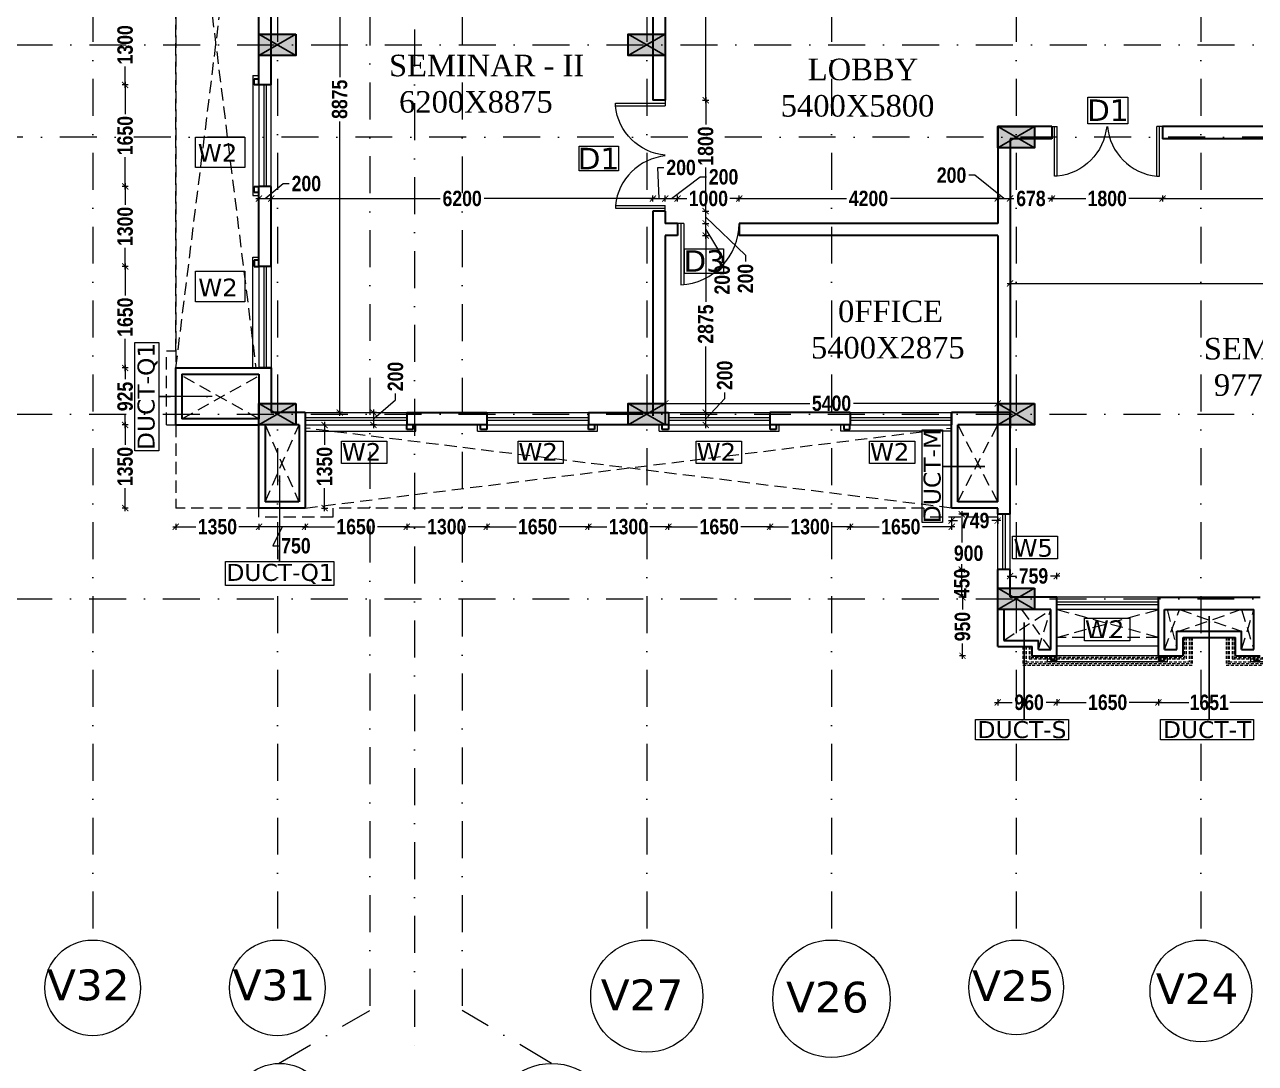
# Model space of a CAD drawing. Header units: millimetres. Extents: x -3092162 to 4513894, y -12317808 to 1849994.
# Drawn here: x -451620 to -431629, y -5894627 to -5877753 of the extents above; entities that cross this region are included whole.
import ezdxf

# ---------------------------------------------------------------- set-up
doc = ezdxf.new("R2010")
doc.units = ezdxf.units.MM
doc.header["$LTSCALE"] = 2
doc.header["$MEASUREMENT"] = 0
for name, pattern in [('DASHDOT', [1, 0.5, -0.25, 0, -0.25]), ('DASHED2', [0.375, 0.25, -0.125]), ('HIDDEN', [0.375, 0.25, -0.125])]:
    doc.linetypes.add(name, pattern=pattern)
for name, color, linetype, lineweight in [('coloumn', 10, 'Continuous', 35), ('D DIM', 250, 'Continuous', 9), ('D1', 10, 'Continuous', 5), ('D3......3', 10, 'Continuous', 5), ('DOOR', 27, 'Continuous', 5), ('DUCT', 37, 'Continuous', 35), ('glass', 5, 'Continuous', 15), ('GRID', 251, 'DASHDOT', 5), ('PROJ', 251, 'HIDDEN', 5), ('SILL', 74, 'Continuous', 9), ('ST TEXT', 251, 'DASHDOT', 5), ('TEXT', 7, 'Continuous', 13), ('VENTI', 162, 'Continuous', 5), ('W2', 162, 'Continuous', 5), ('WAll', 250, 'Continuous', 35), ('WIN', 5, 'Continuous', 15)]:
    doc.layers.add(name, color=color, linetype=linetype, lineweight=lineweight)
doc.layers.add('DOT', color=7, linetype='DASHED2', lineweight=0, true_color=0x89067c)
doc.layers.add('duct text', color=7, linetype='Continuous', lineweight=5, true_color=0x30182a)
doc.styles.add('door', font='arial.ttf', dxfattribs={"height": 70})
doc.styles.add('INNER DIM', font='ARIALNB.TTF', dxfattribs={"height": 250})
doc.styles.get("Standard").update_dxf_attribs({"font": 'times.ttf', "height": 500})
doc.styles.add('style2', font='verdana.ttf')
doc.dimstyles.new('DOOR', dxfattribs={"dimtxt": 100, "dimasz": 100, "dimexe": 25, "dimexo": 50, "dimgap": 25, "dimtad": 0, "dimtih": 1, "dimtoh": 1, "dimdec": 0, "dimzin": 3, "dimdsep": 46, "dimtxsty": 'door', "dimblk": 'OBLIQUE', "dimcen": 200, "dimclrd": 256, "dimclre": 256, "dimclrt": 256, "dimadec": 0, "dimazin": 0, "dimtfac": 1, "dimtdec": 0, "dimtofl": 0, "dimtmove": 2, "dimatfit": 3, "dimfxl": 300, "dimfxlon": 1, "dimfrac": 1, "dimtolj": 1, "dimtzin": 0, "dimlwd": -1, "dimlwe": -1, "dimarcsym": 0})

# ---------------------------------------------------------------- blocks, each defined once
blk = doc.blocks.new('_Oblique')
at = {"color": 0, "linetype": 'ByBlock', "lineweight": -2}
blk.add_line((-0.5, -0.5), (0.5, 0.5), dxfattribs=at)
blk = doc.blocks.new('_ArchTick')
at = {"color": 0, "linetype": 'ByBlock', "const_width": 0.15}
blk.add_lwpolyline([(-0.5, -0.5), (0.5, 0.5)], dxfattribs=at)

msp = doc.modelspace()

# ---------------------------------------------------------------- hatches: boundary and pattern name
at = {"layer": 'coloumn', "ltscale": 100}
for points in [[(-447214.7, -5877906.2), (-447214.7, -5878256.2), (-447814.7, -5878256.2), (-447814.7, -5877906.2)], [(-441214.7, -5877906.2), (-441214.7, -5878256.2), (-441814.7, -5878256.2), (-441814.7, -5877906.2)], [(-435214.7, -5879406.2), (-435214.7, -5879756.2), (-435814.7, -5879756.2), (-435814.7, -5879406.2)], [(-447214.3, -5883906.2), (-447214.3, -5884256.2), (-447814.3, -5884256.2), (-447814.3, -5883906.2)], [(-441214.7, -5883906.2), (-441214.7, -5884256.2), (-441814.7, -5884256.2), (-441814.7, -5883906.2)], [(-435214.7, -5883906.2), (-435214.7, -5884256.2), (-435814.7, -5884256.2), (-435814.7, -5883906.2)], [(-435214.7, -5886906.2), (-435214.7, -5887256.2), (-435814.7, -5887256.2), (-435814.7, -5886906.2)]]:
    msp.add_hatch(color=256, dxfattribs=at).paths.add_polyline_path(points)

# ---------------------------------------------------------------- linework, layer by layer
at = {"ltscale": 100}
for p, q in [((-447814.3, -5883906.2), (-447214.3, -5883906.2)), ((-447814.3, -5884256.2), (-447814.3, -5883906.2)), ((-447214.3, -5883906.2), (-447214.3, -5884256.2)), ((-447214.3, -5884256.2), (-447814.3, -5884256.2))]:
    msp.add_line(p, q, dxfattribs=at)
at = {"layer": 'coloumn', "lineweight": 25, "ltscale": 100}
for p, q in [((-447814.7, -5878256.2), (-447214.7, -5877906.2)), ((-447814.7, -5877906.2), (-447214.7, -5878256.2)), ((-441814.7, -5878256.2), (-441214.7, -5877906.2)), ((-441814.7, -5877906.2), (-441214.7, -5878256.2)), ((-435814.7, -5879756.2), (-435214.7, -5879406.2)), ((-435814.7, -5879406.2), (-435214.7, -5879756.2)), ((-447814.3, -5884256.2), (-447214.3, -5883906.2)), ((-447814.3, -5883906.2), (-447214.3, -5884256.2)), ((-441814.7, -5884256.2), (-441214.7, -5883906.2)), ((-441814.7, -5883906.2), (-441214.7, -5884256.2)), ((-435814.7, -5884256.2), (-435214.7, -5883906.2)), ((-435814.7, -5883906.2), (-435214.7, -5884256.2)), ((-435814.7, -5887256.2), (-435214.7, -5886906.2)), ((-435814.7, -5886906.2), (-435214.7, -5887256.2))]:
    msp.add_line(p, q, dxfattribs=at)
at = {"layer": 'coloumn', "ltscale": 100}
for points in [[(-447214.7, -5877906.2), (-447214.7, -5878256.2), (-447814.7, -5878256.2), (-447814.7, -5877906.2)], [(-441214.7, -5877906.2), (-441214.7, -5878256.2), (-441814.7, -5878256.2), (-441814.7, -5877906.2)], [(-435214.7, -5879406.2), (-435214.7, -5879756.2), (-435814.7, -5879756.2), (-435814.7, -5879406.2)], [(-447214.3, -5883906.2), (-447214.3, -5884256.2), (-447814.3, -5884256.2), (-447814.3, -5883906.2)], [(-441214.7, -5883906.2), (-441214.7, -5884256.2), (-441814.7, -5884256.2), (-441814.7, -5883906.2)], [(-435214.7, -5883906.2), (-435214.7, -5884256.2), (-435814.7, -5884256.2), (-435814.7, -5883906.2)], [(-435214.7, -5886906.2), (-435214.7, -5887256.2), (-435814.7, -5887256.2), (-435814.7, -5886906.2)]]:
    msp.add_lwpolyline(points, close=True, dxfattribs=at)
at = {"layer": 'D DIM', "ltscale": 100}
for p, q in [((-446503, -5875131.2), (-446503, -5878607.5)), ((-440557.8, -5879031.2), (-440557.8, -5877340.1)), ((-449987.2, -5878781.2), (-449987.2, -5878431.4)), ((-449937.2, -5878731.2), (-450037.2, -5878731.2)), ((-449937.2, -5878731.2), (-450037.2, -5878731.2)), ((-449987.2, -5878681.2), (-449987.2, -5879205.8)), ((-440557.8, -5878931.2), (-440557.8, -5879376)), ((-440607.8, -5878981.2), (-440507.8, -5878981.2)), ((-440607.8, -5878981.2), (-440507.8, -5878981.2)), ((-446503, -5884106.2), (-446503, -5879324.2)), ((-449987.2, -5880430.9), (-449987.2, -5879906.3)), ((-441313.9, -5880578.2), (-441335.8, -5880074.7)), ((-441335.8, -5880074.7), (-441235.8, -5880074.7)), ((-440557.8, -5880831.2), (-440557.8, -5880076.4)), ((-449987.2, -5880330.9), (-449987.2, -5880680.7)), ((-447713.9, -5880578.2), (-447422.7, -5880336.1)), ((-447422.7, -5880336.1), (-447322.7, -5880336.1)), ((-441113.9, -5880578.2), (-440645.3, -5880227)), ((-440645.3, -5880227), (-440545.3, -5880227)), ((-436185.7, -5880199.3), (-436285.7, -5880199.3)), ((-435713.9, -5880578.2), (-436185.7, -5880199.3)), ((-449937.2, -5880380.9), (-450037.2, -5880380.9)), ((-449937.2, -5880380.9), (-450037.2, -5880380.9)), ((-447813.9, -5880628.2), (-447813.9, -5880528.2)), ((-447613.9, -5880628.2), (-447613.9, -5880528.2)), ((-447613.9, -5880628.2), (-447613.9, -5880528.2)), ((-441413.9, -5880628.2), (-441413.9, -5880528.2)), ((-441413.9, -5880628.2), (-441413.9, -5880528.2)), ((-441213.9, -5880628.2), (-441213.9, -5880528.2)), ((-441213.9, -5880628.2), (-441213.9, -5880528.2)), ((-441013.9, -5880628.2), (-441013.9, -5880528.2)), ((-441013.9, -5880628.2), (-441013.9, -5880528.2)), ((-440013.9, -5880628.2), (-440013.9, -5880528.2)), ((-440013.9, -5880628.2), (-440013.9, -5880528.2)), ((-435813.9, -5880578.2), (-435813.9, -5880528.2)), ((-435813.9, -5880578.2), (-435813.9, -5880528.2)), ((-435613.8, -5880628.2), (-435613.8, -5880528.2)), ((-435613.8, -5880628.2), (-435613.8, -5880528.2)), ((-434935.8, -5880528.2), (-434935.8, -5880628.2)), ((-434935.8, -5880528.2), (-434935.8, -5880628.2)), ((-433135.8, -5880528.2), (-433135.8, -5880628.2)), ((-433135.8, -5880528.2), (-433135.8, -5880628.2)), ((-447863.9, -5880578.2), (-447563.9, -5880578.2)), ((-447663.9, -5880578.2), (-444869.4, -5880578.2)), ((-441363.9, -5880578.2), (-444158.4, -5880578.2)), ((-441463.9, -5880578.2), (-441163.9, -5880578.2)), ((-441263.9, -5880578.2), (-440963.9, -5880578.2)), ((-441063.9, -5880578.2), (-440864.1, -5880578.2)), ((-440557.8, -5881031.2), (-440557.8, -5880731.2)), ((-439963.9, -5880578.2), (-440163.7, -5880578.2)), ((-440063.9, -5880578.2), (-438272.8, -5880578.2)), ((-435763.9, -5880578.2), (-437555, -5880578.2)), ((-435863.9, -5880578.2), (-435563.8, -5880578.2)), ((-435663.8, -5880578.2), (-435551.4, -5880578.2)), ((-434885.8, -5880578.2), (-434998.3, -5880578.2)), ((-434985.8, -5880578.2), (-434386, -5880578.2)), ((-433085.8, -5880578.2), (-433685.6, -5880578.2)), ((-433185.8, -5880578.2), (-429845.2, -5880578.2)), ((-440607.8, -5880781.2), (-440507.8, -5880781.2)), ((-440607.8, -5880781.2), (-440507.8, -5880781.2)), ((-440557.8, -5880881.2), (-439911, -5881498.8)), ((-440557.8, -5881231.2), (-440557.8, -5880931.2)), ((-440607.8, -5880981.2), (-440507.8, -5880981.2)), ((-440607.8, -5880981.2), (-440507.8, -5880981.2)), ((-440557.8, -5881081.2), (-440289.3, -5881520.4)), ((-440557.8, -5881131.2), (-440557.8, -5882258.1)), ((-440607.8, -5881181.2), (-440507.8, -5881181.2)), ((-440607.8, -5881181.2), (-440507.8, -5881181.2)), ((-449987.2, -5881730.9), (-449987.2, -5881381.1)), ((-440289.3, -5881520.4), (-440289.3, -5881620.4)), ((-439911, -5881498.8), (-439911, -5881598.8)), ((-449937.2, -5881680.9), (-450037.2, -5881680.9)), ((-449937.2, -5881680.9), (-450037.2, -5881680.9)), ((-449987.2, -5881630.9), (-449987.2, -5882155.7)), ((-435663.7, -5881956.2), (-431085.9, -5881956.2)), ((-435613.7, -5881956.2), (-435613.7, -5881906.2)), ((-449987.2, -5883380.9), (-449987.2, -5882856.1)), ((-440557.8, -5884106.2), (-440557.8, -5882979.3)), ((-449937.2, -5883330.9), (-450037.2, -5883330.9)), ((-449937.2, -5883330.9), (-450037.2, -5883330.9)), ((-449987.2, -5883280.9), (-449987.2, -5883513.5)), ((-445596.4, -5883847.3), (-445596.4, -5883747.3)), ((-440247.9, -5883828.9), (-440247.9, -5883728.9)), ((-447213.9, -5883906.2), (-447813.9, -5883906.2)), ((-447813.9, -5883906.2), (-447813.9, -5884256.2)), ((-447213.9, -5884256.2), (-447213.9, -5883906.2)), ((-445955.1, -5884156.2), (-445596.4, -5883847.3)), ((-441263.9, -5883905.5), (-438868.9, -5883905.5)), ((-441213.9, -5883905.5), (-441213.9, -5883855.5)), ((-440557.8, -5884156.2), (-440247.9, -5883828.9)), ((-435763.5, -5883905.5), (-438158.6, -5883905.5)), ((-435813.5, -5883905.5), (-435813.5, -5883855.5)), ((-449987.2, -5884306.2), (-449987.2, -5884073.6)), ((-446453, -5884056.2), (-446553, -5884056.2)), ((-445905.1, -5884056.2), (-446005.1, -5884056.2)), ((-445955.1, -5884006.2), (-445955.1, -5884306.2)), ((-440607.8, -5884056.2), (-440507.8, -5884056.2)), ((-440607.8, -5884056.2), (-440507.8, -5884056.2)), ((-440557.8, -5884306.2), (-440557.8, -5884006.2)), ((-449937.2, -5884256.2), (-450037.2, -5884256.2)), ((-449937.2, -5884256.2), (-450037.2, -5884256.2)), ((-449987.2, -5884206.2), (-449987.2, -5884581)), ((-447813.9, -5884256.2), (-447213.9, -5884256.2)), ((-446797.7, -5884256.2), (-446697.7, -5884256.2)), ((-446747.7, -5884206.2), (-446747.7, -5884581)), ((-445905.1, -5884256.2), (-446005.1, -5884256.2)), ((-440607.8, -5884256.2), (-440507.8, -5884256.2)), ((-449987.2, -5885656.2), (-449987.2, -5885281.4)), ((-446747.7, -5885656.2), (-446747.7, -5885281.4)), ((-449937.2, -5885606.2), (-450037.2, -5885606.2)), ((-446797.7, -5885606.2), (-446697.7, -5885606.2)), ((-436563.4, -5885759.7), (-436563.4, -5885859.7)), ((-436347.3, -5885706.2), (-436447.3, -5885706.2)), ((-436397.3, -5885656.2), (-436397.3, -5886164.2)), ((-435814.3, -5885759.7), (-435814.3, -5885859.7)), ((-449213.9, -5885909.7), (-448838.9, -5885909.7)), ((-449163.9, -5885859.7), (-449163.9, -5885959.7)), ((-447763.5, -5885909.7), (-448138.5, -5885909.7)), ((-447014.3, -5885909.7), (-447864.3, -5885909.7)), ((-447814.3, -5885859.7), (-447814.3, -5885959.7)), ((-447813.5, -5885859.7), (-447813.5, -5885959.7)), ((-447439.3, -5885909.7), (-447589.3, -5886219.7)), ((-447113, -5885909.7), (-446588.4, -5885909.7)), ((-447064.3, -5885859.7), (-447064.3, -5885959.7)), ((-447063, -5885859.7), (-447063, -5885959.7)), ((-445363.4, -5885909.7), (-445888, -5885909.7)), ((-445463.4, -5885909.7), (-445113.6, -5885909.7)), ((-445413.4, -5885859.7), (-445413.4, -5885959.7)), ((-445413.4, -5885859.7), (-445413.4, -5885959.7)), ((-444063.4, -5885909.7), (-444413.2, -5885909.7)), ((-444163.4, -5885909.7), (-443638.4, -5885909.7)), ((-444113.4, -5885859.7), (-444113.4, -5885959.7)), ((-444113.4, -5885859.7), (-444113.4, -5885959.7)), ((-442413, -5885909.7), (-442938, -5885909.7)), ((-442513, -5885909.7), (-442163.3, -5885909.7)), ((-442463, -5885859.7), (-442463, -5885959.7)), ((-442463, -5885859.7), (-442463, -5885959.7)), ((-441113, -5885909.7), (-441462.8, -5885909.7)), ((-441213, -5885909.7), (-440688.4, -5885909.7)), ((-441163, -5885859.7), (-441163, -5885959.7)), ((-441163, -5885859.7), (-441163, -5885959.7)), ((-439463.4, -5885909.7), (-439988, -5885909.7)), ((-439563.4, -5885909.7), (-439213.6, -5885909.7)), ((-439513.4, -5885859.7), (-439513.4, -5885959.7)), ((-439513.4, -5885859.7), (-439513.4, -5885959.7)), ((-438163.4, -5885909.7), (-438513.2, -5885909.7)), ((-438263.4, -5885909.7), (-437738.4, -5885909.7)), ((-438213.4, -5885859.7), (-438213.4, -5885959.7)), ((-438213.4, -5885859.7), (-438213.4, -5885959.7)), ((-436513, -5885909.7), (-437038, -5885909.7)), ((-436613.4, -5885809.7), (-436465.1, -5885809.7)), ((-436563, -5885859.7), (-436563, -5885959.7)), ((-435764.3, -5885809.7), (-435912.7, -5885809.7)), ((-447589.3, -5886219.7), (-447489.3, -5886219.7)), ((-436397.3, -5886656.2), (-436397.3, -5886519.3)), ((-436347.3, -5886606.2), (-436447.3, -5886606.2)), ((-436347.3, -5886606.2), (-436447.3, -5886606.2)), ((-436397.3, -5887056.2), (-436397.3, -5886606.2)), ((-435663.5, -5886710.8), (-435510.1, -5886710.8)), ((-435613.5, -5886760.8), (-435613.5, -5886660.8)), ((-434804.3, -5886710.8), (-434957.7, -5886710.8)), ((-434854.3, -5886760.8), (-434854.3, -5886660.8)), ((-436347.3, -5887056.2), (-436447.3, -5887056.2)), ((-436337, -5887056.2), (-436437, -5887056.2)), ((-436387, -5887006.2), (-436387, -5887253.8)), ((-436387, -5888056.2), (-436387, -5887808.6)), ((-434853.9, -5887842.9), (-433203.9, -5887842.9)), ((-436337, -5888006.2), (-436437, -5888006.2)), ((-435864.3, -5888763.3), (-435581.7, -5888763.3)), ((-435814.3, -5888713.3), (-435814.3, -5888813.3)), ((-434803.9, -5888763.3), (-435026.9, -5888763.3)), ((-434903.9, -5888763.3), (-434379.1, -5888763.3)), ((-434853.9, -5888713.3), (-434853.9, -5888813.3)), ((-434853.9, -5888713.3), (-434853.9, -5888813.3)), ((-433153.9, -5888763.3), (-433678.7, -5888763.3)), ((-433254.3, -5888763.3), (-432712.8, -5888763.3)), ((-433204.3, -5888713.3), (-433204.3, -5888813.3)), ((-433203.9, -5888713.3), (-433203.9, -5888813.3)), ((-431503.4, -5888763.3), (-432044.9, -5888763.3))]:
    msp.add_line(p, q, dxfattribs=at)
at = {"layer": 'D1'}
for p, q in [((-434352.9, -5878933), (-433703, -5878933)), ((-434352.9, -5879362.2), (-434352.9, -5878933)), ((-433703, -5878933), (-433703, -5879362.2)), ((-433703, -5879362.2), (-434352.9, -5879362.2)), ((-442611.6, -5879725), (-441975.8, -5879725)), ((-442611.6, -5880127.1), (-442611.6, -5879725)), ((-441975.8, -5879725), (-441975.8, -5880127.1)), ((-441975.8, -5880127.1), (-442611.6, -5880127.1))]:
    msp.add_line(p, q, dxfattribs=at)
at = {"layer": 'D3......3'}
for p, q in [((-440901.5, -5881393.9), (-440270.6, -5881393.9)), ((-440901.5, -5881795.6), (-440901.5, -5881393.9)), ((-440270.6, -5881393.9), (-440270.6, -5881795.6)), ((-440270.6, -5881795.6), (-440901.5, -5881795.6))]:
    msp.add_line(p, q, dxfattribs=at)
at = {"layer": 'DOOR', "color": 252, "ltscale": 200}
for p, q in [((-442024.3, -5879026.2), (-441214.3, -5879026.2)), ((-442024.3, -5879071.2), (-442024.3, -5879026.2)), ((-442024.3, -5879071.2), (-441214.3, -5879071.2)), ((-441214.3, -5878981.2), (-441214.3, -5879071.2)), ((-434939.3, -5879406.2), (-434849.3, -5879406.2)), ((-434894.3, -5880216.2), (-434894.3, -5879406.2)), ((-434849.3, -5880216.2), (-434849.3, -5879406.2)), ((-433229.3, -5880216.2), (-433229.3, -5879406.2)), ((-433139.3, -5879406.2), (-433229.3, -5879406.2)), ((-433184.3, -5880216.2), (-433184.3, -5879406.2)), ((-434849.3, -5880216.2), (-434894.3, -5880216.2)), ((-433229.3, -5880216.2), (-433184.3, -5880216.2)), ((-442024.3, -5880691.2), (-441214.3, -5880691.2)), ((-442024.3, -5880691.2), (-442024.3, -5880736.2)), ((-442024.3, -5880736.2), (-441214.3, -5880736.2)), ((-441214.3, -5880781.2), (-441214.3, -5880691.2))]:
    msp.add_line(p, q, dxfattribs=at)
at = {"layer": 'DOOR', "ltscale": 100}
for p, q in [((-440914.3, -5880981.2), (-441014.3, -5880981.2)), ((-440964.3, -5880981.2), (-440964.3, -5881979.9)), ((-440914.3, -5880981.2), (-440914.3, -5881976.2))]:
    msp.add_line(p, q, dxfattribs=at)
msp.add_arc((-441014.3, -5880981.2), 1000, 272.86598, 0, dxfattribs=at)
at = {"layer": 'DOOR', "color": 252, "ltscale": 200, "extrusion": (0, 0, -1)}
for centre, major_axis, start_param, end_param in [((-441127.8, -5878978.5), (901.3, 4), 1.670585, 3.0430697), ((-434942, -5879319.6), (331.6, 838.1), 1.2893849, 2.6618696)]:
    msp.add_ellipse(centre, major_axis=major_axis, ratio=1, start_param=start_param, end_param=end_param, dxfattribs=at)
at = {"layer": 'DOOR', "color": 252, "ltscale": 200}
for centre, major_axis, start_param, end_param in [((-433136.7, -5879319.6), (-331.6, 838.1), 1.2893849, 2.6618696), ((-441127.8, -5880783.9), (-901.3, 4), -1.4710077, -0.098523)]:
    msp.add_ellipse(centre, major_axis=major_axis, ratio=1, start_param=start_param, end_param=end_param, dxfattribs=at)
at = {"layer": 'DOT', "ltscale": 400}
for p, q in [((-449164.3, -5872830.9), (-447863.9, -5883330.9)), ((-449164.3, -5883330.9), (-447863.9, -5872830.9)), ((-449164.3, -5872831.2), (-449164.3, -5883331.2)), ((-449164.3, -5883056.4), (-449164.3, -5873456)), ((-449314.3, -5884256.2), (-449314.3, -5883056.4)), ((-449164.3, -5883056.4), (-449314.3, -5883056.4)), ((-449064.3, -5884156.2), (-447813.9, -5883455.9)), ((-447813.9, -5884156.2), (-449064.3, -5883455.9)), ((-449314.3, -5884256.2), (-449164.3, -5884256.2)), ((-449164.3, -5884256.2), (-449164.3, -5885606.2)), ((-447714.3, -5885506.2), (-447163.4, -5884256.2)), ((-447713.9, -5884256.2), (-447164.3, -5885506.2)), ((-447064.3, -5885606.2), (-436563.4, -5884306.2)), ((-436563.4, -5885606.2), (-447063.4, -5884306.2)), ((-436463.4, -5885506.2), (-435813.9, -5884256.2)), ((-436463.4, -5884256.2), (-435814.3, -5885506.2)), ((-447814.3, -5885606.2), (-449164.3, -5885606.2)), ((-447813.9, -5885756.2), (-447813.9, -5885606.2)), ((-446614.2, -5885756.2), (-447813.9, -5885756.2)), ((-437013.7, -5885606.2), (-446614.2, -5885606.2)), ((-446614.2, -5885606.2), (-446614.2, -5885756.2)), ((-437013.7, -5885606.2), (-437013.7, -5885756.2)), ((-435813.9, -5885756.2), (-437013.7, -5885756.2)), ((-435713.9, -5887756.2), (-434954.3, -5887256.2)), ((-435429.2, -5887256.2), (-434954.3, -5887906.2)), ((-435154.3, -5887906.2), (-434954.3, -5887256.2)), ((-434854.3, -5887706.2), (-433204.3, -5887256.2)), ((-433204.3, -5887706.2), (-434854.3, -5887256.2)), ((-433104.3, -5887906.2), (-432863.4, -5887256.2)), ((-433063.4, -5887256.2), (-432904.3, -5887906.2)), ((-431853.4, -5887256.2), (-432863.4, -5887606.2)), ((-432863.4, -5887256.2), (-431853.4, -5887606.2)), ((-431853.4, -5887256.2), (-431653.4, -5887906.2)), ((-431853.4, -5887906.2), (-431653.4, -5887256.2)), ((-433204.3, -5887706.2), (-434854.3, -5887706.2))]:
    msp.add_line(p, q, dxfattribs=at)
at = {"layer": 'DOT', "linetype": 'DASHED2', "ltscale": 100}
for p, q in [((-432779.3, -5887706.2), (-432779.3, -5888031.2)), ((-432754.3, -5887706.2), (-432754.3, -5888056.2)), ((-432704.3, -5887706.2), (-432704.3, -5888106.2)), ((-432679.3, -5887706.2), (-432679.3, -5888131.2)), ((-432654.3, -5887706.2), (-432654.3, -5888156.2)), ((-432103.8, -5887706.2), (-432103.8, -5888156.2)), ((-432078.8, -5887706.2), (-432078.8, -5888131.2)), ((-432053.8, -5887706.2), (-432053.8, -5888106.2)), ((-432003.8, -5887706.2), (-432003.8, -5888056.2)), ((-431978.8, -5887706.2), (-431978.8, -5888031.2)), ((-435404.3, -5887856.2), (-435404.3, -5888156.2)), ((-435379.3, -5887856.2), (-435379.3, -5888131.2)), ((-435354.3, -5887856.2), (-435354.3, -5888106.2)), ((-435304.3, -5887856.2), (-435304.3, -5888056.2)), ((-435279.3, -5887856.2), (-435279.3, -5888031.2)), ((-435404.3, -5888156.2), (-432654.3, -5888156.2)), ((-435379.3, -5888131.2), (-432679.3, -5888131.2)), ((-435354.3, -5888106.2), (-432704.3, -5888106.2)), ((-435304.3, -5888056.2), (-432754.3, -5888056.2)), ((-435279.3, -5888031.2), (-432779.3, -5888031.2)), ((-434826.8, -5888006.2), (-433176.8, -5888006.2)), ((-432103.8, -5888156.2), (-429353.8, -5888156.2)), ((-432078.8, -5888131.2), (-429378.8, -5888131.2)), ((-432053.8, -5888106.2), (-429403.8, -5888106.2)), ((-432003.8, -5888056.2), (-429453.8, -5888056.2)), ((-431978.8, -5888031.2), (-429478.8, -5888031.2))]:
    msp.add_line(p, q, dxfattribs=at)
at = {"layer": 'DUCT', "ltscale": 100}
for p, q in [((-447814.4, -5878731.2), (-447814.4, -5877431.2)), ((-447614.4, -5878731.2), (-447614.4, -5877431.5)), ((-447889.4, -5878731.2), (-447889.4, -5878631.2)), ((-447889.4, -5878631.2), (-447814.4, -5878631.2)), ((-447814.4, -5878731.2), (-447889.4, -5878731.2)), ((-447614.4, -5878731.2), (-447814.4, -5878731.2)), ((-447889.4, -5880481.5), (-447889.4, -5880381.5)), ((-447889.4, -5880381.5), (-447814.4, -5880381.5)), ((-447814.4, -5880481.5), (-447889.4, -5880481.5)), ((-447814.4, -5881680.9), (-447814.4, -5880380.9)), ((-447614.4, -5880380.9), (-447814.4, -5880380.9)), ((-447614.4, -5881680.9), (-447614.4, -5880380.9)), ((-447814.4, -5881580.5), (-447889.4, -5881580.5)), ((-447889.4, -5881580.5), (-447889.4, -5881680.9)), ((-447889.4, -5881680.9), (-447814.4, -5881680.9)), ((-447614.4, -5881680.9), (-447814.4, -5881680.9)), ((-449164.3, -5884256.2), (-449164.3, -5883330.9)), ((-449164.3, -5883330.9), (-447614.4, -5883330.9)), ((-447614.4, -5883330.9), (-447814.4, -5883330.9)), ((-447614.4, -5883330.9), (-447614.4, -5884056.2)), ((-449064.3, -5883430.9), (-449064.3, -5884156.2)), ((-449064.3, -5883430.9), (-447814.4, -5883430.9)), ((-447814.4, -5883430.9), (-447814.4, -5884156.2)), ((-447813.9, -5884156.2), (-449064.3, -5884156.2)), ((-447063.4, -5884056.2), (-447614.4, -5884056.2)), ((-447063.4, -5884056.2), (-447214.3, -5884056.2)), ((-447063.4, -5884056.2), (-447063.4, -5884256.2)), ((-447063.4, -5884056.2), (-447063.4, -5885606.2)), ((-445413.8, -5884056.2), (-444113.8, -5884056.2)), ((-445413.8, -5884056.2), (-445413.8, -5884256.2)), ((-444113.8, -5884056.2), (-444113.8, -5884256.2)), ((-442463.4, -5884056.2), (-441163.4, -5884056.2)), ((-442463.4, -5884056.2), (-442463.4, -5884256.2)), ((-441163.4, -5884056.2), (-441163.4, -5884256.2)), ((-438213.8, -5884056.2), (-439513.8, -5884056.2)), ((-439513.8, -5884056.2), (-439513.8, -5884256.2)), ((-438213.8, -5884056.2), (-438213.8, -5884256.2)), ((-436563.4, -5884056.2), (-436563.4, -5884256.2)), ((-436563.4, -5885606.2), (-436563.4, -5884056.2)), ((-435613.9, -5884056.2), (-436563.4, -5884056.2)), ((-435614.3, -5885706.2), (-435614.3, -5884056.2)), ((-449164.3, -5884256.2), (-447813.9, -5884256.2)), ((-447813.9, -5885606.2), (-447813.9, -5884256.2)), ((-447713.9, -5884256.2), (-447713.9, -5885506.2)), ((-447163.4, -5884256.2), (-447713.9, -5884256.2)), ((-447163.4, -5884256.2), (-447163.4, -5885506.2)), ((-444113.8, -5884256.2), (-445413.8, -5884256.2)), ((-445413.8, -5884331.2), (-445413.8, -5884256.2)), ((-445313.4, -5884331.2), (-445413.8, -5884331.2)), ((-445313.4, -5884256.2), (-445313.4, -5884331.2)), ((-444213.8, -5884331.2), (-444213.8, -5884256.2)), ((-444113.8, -5884331.2), (-444213.8, -5884331.2)), ((-444113.8, -5884256.2), (-444113.8, -5884331.2)), ((-441163.4, -5884256.2), (-442463.4, -5884256.2)), ((-442463.4, -5884331.2), (-442463.4, -5884256.2)), ((-442363.4, -5884331.2), (-442463.4, -5884331.2)), ((-442363.4, -5884256.2), (-442363.4, -5884331.2)), ((-441263.4, -5884331.2), (-441263.4, -5884256.2)), ((-441163.4, -5884331.2), (-441263.4, -5884331.2)), ((-441163.4, -5884256.2), (-441163.4, -5884331.2)), ((-438213.8, -5884256.2), (-439513.8, -5884256.2)), ((-439513.1, -5884331.2), (-439513.1, -5884256.2)), ((-439413.1, -5884331.2), (-439513.1, -5884331.2)), ((-439413.1, -5884256.2), (-439413.1, -5884331.2)), ((-438314.4, -5884256.2), (-438314.4, -5884331.2)), ((-438314.4, -5884331.2), (-438214, -5884331.2)), ((-438214, -5884331.2), (-438214, -5884256.2)), ((-436463.4, -5885506.2), (-436463.4, -5884256.2)), ((-435813.9, -5884256.2), (-436463.4, -5884256.2)), ((-435814.3, -5885506.2), (-435814.3, -5884256.2)), ((-447164.3, -5885506.2), (-447714.3, -5885506.2)), ((-435814.3, -5885506.2), (-436463.4, -5885506.2)), ((-447064.3, -5885606.2), (-447814.3, -5885606.2)), ((-435814.3, -5885606.2), (-436563.4, -5885606.2)), ((-435814.3, -5885706.2), (-435814.3, -5885606.2)), ((-435613.9, -5885706.2), (-435814.3, -5885706.2)), ((-435814.3, -5887856.2), (-435814.3, -5886606.2)), ((-435613.9, -5886606.2), (-435814.3, -5886606.2)), ((-435613.9, -5886606.2), (-435813.9, -5886606.2)), ((-435613.9, -5887056.2), (-435613.9, -5886606.2)), ((-435613.9, -5887056.2), (-435613.9, -5886606.2)), ((-434854.3, -5887056.2), (-435613.9, -5887056.2)), ((-434854.3, -5888006.2), (-434854.3, -5887056.2)), ((-433204.3, -5888006.2), (-433204.3, -5887056.2)), ((-433204.3, -5887056.2), (-431553.4, -5887056.2)), ((-435713.9, -5887256.2), (-435713.9, -5887756.2)), ((-434954.3, -5887256.2), (-435713.9, -5887256.2)), ((-434954.3, -5887906.2), (-434954.3, -5887256.2)), ((-433104.3, -5887906.2), (-433104.3, -5887256.2)), ((-433104.3, -5887256.2), (-431653.4, -5887256.2)), ((-431653.8, -5887906.2), (-431653.8, -5887256.2)), ((-435713.9, -5887756.2), (-435154.3, -5887756.2)), ((-435154.3, -5887906.2), (-435154.3, -5887756.2)), ((-432904.3, -5887906.2), (-432904.3, -5887606.2)), ((-432904.3, -5887606.2), (-431853.4, -5887606.2)), ((-432804.3, -5888006.2), (-432804.3, -5887706.2)), ((-432804.3, -5887706.2), (-431953.8, -5887706.2)), ((-431953.8, -5888006.2), (-431953.8, -5887706.2)), ((-431853.8, -5887906.2), (-431853.8, -5887606.2)), ((-435813.9, -5887856.2), (-435254.3, -5887856.2)), ((-435254.3, -5888006.2), (-435254.3, -5887856.2)), ((-435154.3, -5887906.2), (-434954.3, -5887906.2)), ((-433104.3, -5887906.2), (-432904.3, -5887906.2)), ((-431853.8, -5887906.2), (-431653.4, -5887906.2)), ((-435254.3, -5888006.2), (-434854.3, -5888006.2)), ((-434954.3, -5888006.2), (-434954.3, -5888081.2)), ((-434954.3, -5888081.2), (-434854.3, -5888081.2)), ((-434854.3, -5888081.2), (-434854.3, -5888006.2)), ((-433204.3, -5888006.2), (-432804.3, -5888006.2)), ((-433204.3, -5888006.2), (-433204.3, -5888081.2)), ((-433204.3, -5888081.2), (-433104.3, -5888081.2)), ((-433104.3, -5888081.2), (-433104.3, -5888006.2)), ((-431953.8, -5888006.2), (-431553.8, -5888006.2)), ((-431653.8, -5888006.2), (-431653.8, -5888081.2)), ((-431653.8, -5888081.2), (-431553.8, -5888081.2))]:
    msp.add_line(p, q, dxfattribs=at)
at = {"layer": 'duct text', "ltscale": 0.1}
for points in [[(-449828.3, -5882918.2), (-449439.9, -5882918.2), (-449439.9, -5884676.7), (-449828.3, -5884676.7)], [(-437042.4, -5885842.4), (-437042.4, -5884334), (-436713.2, -5884334), (-436713.2, -5885842.4)], [(-448355.6, -5886863.1), (-448355.6, -5886474.8), (-446597, -5886474.8), (-446597, -5886863.1)], [(-436175.8, -5889042.8), (-434667.5, -5889042.8), (-434667.5, -5889371.9), (-436175.8, -5889371.9)], [(-433167.9, -5889042.8), (-431659.5, -5889042.8), (-431659.5, -5889371.9), (-433167.9, -5889371.9)]]:
    msp.add_lwpolyline(points, close=True, dxfattribs=at)
at = {"layer": 'glass', "ltscale": 100}
for p, q in [((-447734.7, -5878731.2), (-447734.7, -5880381.2)), ((-447694.7, -5878731.2), (-447694.7, -5880381.2)), ((-447734.7, -5881681.2), (-447734.7, -5883331.2)), ((-447694.7, -5881681.2), (-447694.7, -5883331.2)), ((-447064.3, -5884136.2), (-445414.3, -5884136.2)), ((-444113.8, -5884136.2), (-442464.3, -5884136.2)), ((-441164.3, -5884136.2), (-439513.8, -5884136.2)), ((-438214.3, -5884136.2), (-436564.3, -5884136.2)), ((-447064.3, -5884176.2), (-445414.3, -5884176.2)), ((-444113.8, -5884176.2), (-442464.3, -5884176.2)), ((-441164.3, -5884176.2), (-439513.8, -5884176.2)), ((-438214.3, -5884176.2), (-436564.3, -5884176.2))]:
    msp.add_line(p, q, dxfattribs=at)
at = {"layer": 'GRID', "color": 5, "ltscale": 600}
for p, q in [((-445289.4, -5805825.2), (-445289.4, -5894627.3)), ((-446014.3, -5806686), (-446014.3, -5893766.5)), ((-444514.3, -5806686.5), (-444514.3, -5893766)), ((-450514.3, -5807829.3), (-450514.3, -5892623.2)), ((-447514.7, -5807829.3), (-447514.7, -5892623.2)), ((-441514.3, -5807829.3), (-441514.3, -5892623.2)), ((-438514.3, -5807829.3), (-438514.3, -5892623.2)), ((-435514.3, -5807829.3), (-435514.3, -5892623.2)), ((-432514.3, -5807829.3), (-432514.3, -5892623.2)), ((-447495.5, -5894627.3), (-446014.3, -5893766.5)), ((-443060.1, -5894627.3), (-444514.3, -5893766))]:
    msp.add_line(p, q, dxfattribs=at)
at = {"layer": 'GRID', "color": 6, "ltscale": 600}
for p, q in [((-462570, -5878081.2), (-364939.6, -5878081.2)), ((-366441.1, -5879581.2), (-461068.5, -5879581.2)), ((-460174.2, -5884081.2), (-367334.7, -5884081.2)), ((-460174.2, -5887081.2), (-367334.7, -5887081.2))]:
    msp.add_line(p, q, dxfattribs=at)
at = {"layer": 'PROJ', "ltscale": 250}
msp.add_line((-433204.3, -5888006.2), (-434854.3, -5888006.2), dxfattribs=at)
at = {"layer": 'SILL', "ltscale": 100}
for p, q in [((-447614.4, -5880380.9), (-447614.4, -5875781.2)), ((-447914.4, -5878581.2), (-447914.4, -5880531.1)), ((-447914.4, -5878581.2), (-447814.4, -5878581.2)), ((-447814.4, -5878731.2), (-447814.4, -5880380.9)), ((-447914.4, -5880531.1), (-447814.4, -5880531.1)), ((-447914.4, -5883330.9), (-447914.4, -5881530.5)), ((-447914.4, -5881530.5), (-447814.4, -5881530.5)), ((-447814.4, -5881680.9), (-447814.4, -5883330.9)), ((-447614.4, -5881680.9), (-447614.4, -5883330.9)), ((-447063.4, -5884056.2), (-445413.4, -5884056.2)), ((-444113.8, -5884056.2), (-442463.4, -5884056.2)), ((-441163.4, -5884056.2), (-439513.4, -5884056.2)), ((-438213.8, -5884056.2), (-436563.4, -5884056.2)), ((-447063.4, -5884256.2), (-445413.4, -5884256.2)), ((-447063.4, -5884356.2), (-445263.4, -5884356.2)), ((-445263.4, -5884356.2), (-445263.4, -5884256.2)), ((-444263.8, -5884356.2), (-444263.8, -5884256.2)), ((-444263.8, -5884356.2), (-442313.8, -5884356.2)), ((-444113.8, -5884256.2), (-442463.4, -5884256.2)), ((-442313.8, -5884356.2), (-442313.8, -5884256.2)), ((-441313.4, -5884356.2), (-441313.4, -5884256.2)), ((-441313.4, -5884356.2), (-439363.4, -5884356.2)), ((-441163.4, -5884256.2), (-439513.4, -5884256.2)), ((-439363.4, -5884356.2), (-439363.4, -5884256.2)), ((-438364.4, -5884356.2), (-438364.4, -5884256.2)), ((-436564.4, -5884356.2), (-438364.4, -5884356.2)), ((-438213.8, -5884256.2), (-436563.4, -5884256.2)), ((-435814.3, -5886606.2), (-435814.3, -5885706.2)), ((-435613.9, -5886606.2), (-435613.9, -5885706.2)), ((-433163.4, -5887056.2), (-434854.3, -5887056.2)), ((-433204.3, -5887256.2), (-434854.3, -5887256.2)), ((-435003.9, -5888106.2), (-435003.9, -5888006.2)), ((-433054.3, -5888106.2), (-435003.9, -5888106.2)), ((-433204.3, -5888006.2), (-434854.3, -5888006.2)), ((-433054.3, -5888106.2), (-433054.3, -5888006.2)), ((-431703.4, -5888106.2), (-431703.4, -5888006.2)), ((-429753.8, -5888106.2), (-431703.4, -5888106.2))]:
    msp.add_line(p, q, dxfattribs=at)
at = {"layer": 'ST TEXT', "linetype": 'ByBlock', "ltscale": 1200}
for centre, radius in [((-450514.3, -5893400.2), 777.1), ((-447514.7, -5893400.2), 777.1), ((-441514.3, -5893534.5), 911.4), ((-438514.3, -5893576.9), 953.7), ((-435514.3, -5893392.7), 769.5), ((-432514.3, -5893449.9), 826.7), ((-447476.2, -5895404.4), 777.1), ((-443060.1, -5895602.2), 975)]:
    msp.add_circle(centre, radius, dxfattribs=at)
at = {"layer": 'VENTI', "ltscale": 100}
for p, q in [((-446473.1, -5884517.4), (-445738.7, -5884517.4)), ((-446473.1, -5884881), (-446473.1, -5884517.4)), ((-445738.7, -5884517.4), (-445738.7, -5884881)), ((-443604.9, -5884517.4), (-442870.6, -5884517.4)), ((-443604.9, -5884881), (-443604.9, -5884517.4)), ((-442870.6, -5884517.4), (-442870.6, -5884881)), ((-440710.5, -5884517.4), (-439976.1, -5884517.4)), ((-440710.5, -5884881), (-440710.5, -5884517.4)), ((-439976.1, -5884517.4), (-439976.1, -5884881)), ((-437894.7, -5884517.4), (-437160.3, -5884517.4)), ((-437894.7, -5884881), (-437894.7, -5884517.4)), ((-437160.3, -5884517.4), (-437160.3, -5884881)), ((-445738.7, -5884881), (-446473.1, -5884881)), ((-442870.6, -5884881), (-443604.9, -5884881)), ((-439976.1, -5884881), (-440710.5, -5884881)), ((-437160.3, -5884881), (-437894.7, -5884881)), ((-435575.4, -5886063.9), (-434844.4, -5886063.9)), ((-435575.4, -5886429), (-435575.4, -5886063.9)), ((-434844.4, -5886063.9), (-434844.4, -5886429)), ((-434844.4, -5886429), (-435575.4, -5886429)), ((-434403.2, -5887397.1), (-433668.9, -5887397.1)), ((-434403.2, -5887760.7), (-434403.2, -5887397.1)), ((-433668.9, -5887397.1), (-433668.9, -5887760.7)), ((-433668.9, -5887760.7), (-434403.2, -5887760.7))]:
    msp.add_line(p, q, dxfattribs=at)
at = {"layer": 'W2', "lineweight": 15, "ltscale": 0.1}
for p, q in [((-448843.6, -5879581.2), (-448041.9, -5879581.2)), ((-448843.6, -5880075.2), (-448843.6, -5879581.2)), ((-448041.9, -5879581.2), (-448041.9, -5880075.2)), ((-448041.9, -5880075.2), (-448843.6, -5880075.2)), ((-448843.6, -5881759.8), (-448041.9, -5881759.8)), ((-448843.6, -5882253.8), (-448843.6, -5881759.8)), ((-448041.9, -5881759.8), (-448041.9, -5882253.8)), ((-448041.9, -5882253.8), (-448843.6, -5882253.8))]:
    msp.add_line(p, q, dxfattribs=at)
at = {"layer": 'WAll', "ltscale": 100}
for p, q in [((-441214.3, -5874981.2), (-441214.3, -5878981.2)), ((-441414.3, -5875181.2), (-441414.3, -5878981.2)), ((-441214.3, -5878981.2), (-441414.3, -5878981.2)), ((-434936.2, -5879406.2), (-435814.3, -5879406.2)), ((-435814.3, -5879406.2), (-435814.3, -5880981.2)), ((-434936.2, -5879406.2), (-434936.2, -5879606.2)), ((-429044.3, -5879406.2), (-433136.2, -5879406.2)), ((-433136.2, -5879406.2), (-433136.2, -5879606.2)), ((-434936.2, -5879606.2), (-435614.3, -5879606.2)), ((-435614.3, -5879606.2), (-435613.9, -5884306.2)), ((-425843.9, -5879606.2), (-433136.2, -5879606.2)), ((-441414.3, -5880781.2), (-441414.3, -5884106.2)), ((-441214.3, -5880781.2), (-441414.3, -5880781.2)), ((-441214.3, -5880781.2), (-441214.3, -5880981.2)), ((-441014.3, -5880981.2), (-441214.3, -5880981.2)), ((-441014.3, -5880981.2), (-441014.3, -5881181.2)), ((-440014.3, -5880981.2), (-440014.3, -5881181.2)), ((-435814.3, -5880981.2), (-440014.3, -5880981.2)), ((-441214.3, -5881181.2), (-441214.3, -5884056.2)), ((-441014.3, -5881181.2), (-441214.3, -5881181.2)), ((-435814.3, -5881181.2), (-440014.3, -5881181.2)), ((-435814.3, -5881181.2), (-435813.9, -5884056.2))]:
    msp.add_line(p, q, dxfattribs=at)
at = {"layer": 'WIN', "ltscale": 100}
for p, q in [((-435734.3, -5885706.2), (-435734.3, -5886606.2)), ((-435694.3, -5885706.2), (-435694.3, -5886606.2)), ((-433204.3, -5887136.2), (-434854.3, -5887136.2)), ((-433204.3, -5887176.2), (-434854.3, -5887176.2))]:
    msp.add_line(p, q, dxfattribs=at)

# ---------------------------------------------------------------- block references
at = {"layer": 'D DIM', "ltscale": 100, "xscale": 100, "yscale": 100, "zscale": 100}
for p, rotation in [((-449987.2, -5878731.2), 270), ((-449987.2, -5878731.2), 90), ((-440557.8, -5878981.2), 270), ((-440557.8, -5878981.2), 90), ((-449987.2, -5880380.9), 270), ((-449987.2, -5880380.9), 90), ((-447813.9, -5880578.2), 180), ((-447613.9, -5880578.2), 180), ((-441413.9, -5880578.2), 180), ((-441213.9, -5880578.2), 180), ((-441013.9, -5880578.2), 180), ((-440013.9, -5880578.2), 180), ((-435813.9, -5880578.2), 180), ((-435613.8, -5880578.2), 180), ((-434935.8, -5880578.2), 180), ((-433135.8, -5880578.2), 180), ((-440557.8, -5880781.2), 270), ((-440557.8, -5880781.2), 90), ((-440557.8, -5880981.2), 270), ((-440557.8, -5880981.2), 90), ((-440557.8, -5881181.2), 270), ((-440557.8, -5881181.2), 90), ((-449987.2, -5881680.9), 270), ((-449987.2, -5881680.9), 90), ((-435613.7, -5881956.2), 180), ((-449987.2, -5883330.9), 90), ((-449987.2, -5883330.9), 270), ((-441213.9, -5883905.5), 180), ((-446503, -5884056.2), 270), ((-445955.1, -5884056.2), 90), ((-440557.8, -5884056.2), 270), ((-440557.8, -5884056.2), 90), ((-449987.2, -5884256.2), 90), ((-449987.2, -5884256.2), 270), ((-446747.7, -5884256.2), 90), ((-445955.1, -5884256.2), 270), ((-440557.8, -5884256.2), 270), ((-449987.2, -5885606.2), 270), ((-446747.7, -5885606.2), 270), ((-436563.4, -5885809.7), 180), ((-436397.3, -5885706.2), 90), ((-449163.9, -5885909.7), 180), ((-447814.3, -5885909.7), 180), ((-447063, -5885909.7), 180), ((-445413.4, -5885909.7), 180), ((-444113.4, -5885909.7), 180), ((-442463, -5885909.7), 180), ((-441163, -5885909.7), 180), ((-439513.4, -5885909.7), 180), ((-438213.4, -5885909.7), 180), ((-436397.3, -5886606.2), 270), ((-435613.5, -5886710.8), 180), ((-436387, -5887056.2), 90), ((-436387, -5888006.2), 270), ((-435814.3, -5888763.3), 180), ((-434853.9, -5888763.3), 180), ((-433204.3, -5888763.3), 180)]:
    msp.add_blockref('_ArchTick', p, dxfattribs=dict(at, rotation=rotation))
for p in [(-447613.9, -5880578.2), (-441413.9, -5880578.2), (-441213.9, -5880578.2), (-441013.9, -5880578.2), (-440013.9, -5880578.2), (-435813.9, -5880578.2), (-435613.8, -5880578.2), (-434935.8, -5880578.2), (-433135.8, -5880578.2), (-435813.5, -5883905.5), (-435814.3, -5885809.7), (-447813.5, -5885909.7), (-447064.3, -5885909.7), (-445413.4, -5885909.7), (-444113.4, -5885909.7), (-442463, -5885909.7), (-441163, -5885909.7), (-439513.4, -5885909.7), (-438213.4, -5885909.7), (-436563, -5885909.7), (-434854.3, -5886710.8), (-434853.9, -5888763.3), (-433203.9, -5888763.3)]:
    msp.add_blockref('_ArchTick', p, dxfattribs=at)

# ---------------------------------------------------------------- texts
at = {"layer": 'D DIM', "ltscale": 100, "char_height": 250, "attachment_point": 5, "style": 'INNER DIM'}
for s, insert, rotation in [('\\A1;1300', (-449987.2, -5878081.2), 90), ('\\A1;8875', (-446503, -5878965.8), 90), ('\\A1;1650', (-449987.2, -5879556.1), 90), ('\\A1;1800', (-440557.8, -5879726.2), 90), ('\\A1;1300', (-449987.2, -5881030.9), 90), ('\\A1;200', (-440289.3, -5881898.7), 90), ('\\A1;200', (-439911, -5881877.2), 90), ('\\A1;1650', (-449987.2, -5882505.9), 90), ('\\A1;2875', (-440557.8, -5882618.7), 90), ('\\A1;200', (-445596.4, -5883468.9), 90), ('\\A1;200', (-440247.9, -5883450.5), 90), ('\\A1;925', (-449987.2, -5883793.6), 90), ('\\A1;1350', (-449987.2, -5884931.2), 90), ('\\A1;1350', (-446747.7, -5884931.2), 90), ('\\A1;900', (-436287.5, -5886341.6), 0.1), ('\\A1;450', (-436397.3, -5886831.2), 90), ('\\A1;950', (-436387, -5887531.2), 90)]:
    msp.add_mtext(s, dxfattribs=dict(at, insert=insert, rotation=rotation))
for s, insert in [('\\A1;200', (-440957.4, -5880074.7)), ('\\A1;200', (-440267, -5880227)), ('\\A1;200', (-436564, -5880199.3)), ('\\A1;200', (-447044.4, -5880336.1)), ('\\A1;6200', (-444513.9, -5880578.2)), ('\\A1;1000', (-440513.9, -5880578.2)), ('\\A1;4200', (-437913.9, -5880578.2)), ('\\A1;678', (-435274.8, -5880578.2)), ('\\A1;1800', (-434035.8, -5880578.2)), ('\\A1;5400', (-438513.7, -5883905.5)), ('\\A1;749', (-436188.9, -5885809.7)), ('\\A1;1350', (-448488.7, -5885909.7)), ('\\A1;1650', (-446238.2, -5885909.7)), ('\\A1;1300', (-444763.4, -5885909.7)), ('\\A1;1650', (-443288.2, -5885909.7)), ('\\A1;1300', (-441813, -5885909.7)), ('\\A1;1650', (-440338.2, -5885909.7)), ('\\A1;1300', (-438863.4, -5885909.7)), ('\\A1;1650', (-437388.2, -5885909.7)), ('\\A1;750', (-447213.5, -5886219.7)), ('\\A1;759', (-435233.9, -5886710.8)), ('\\A1;960', (-435304.3, -5888763.3)), ('\\A1;1650', (-434028.9, -5888763.3)), ('\\A1;1651', (-432378.9, -5888763.3))]:
    msp.add_mtext(s, dxfattribs=dict(at, insert=insert))
at = {"layer": 'D1', "style": 'style2'}
for p in [(-434363.5, -5879317.9), (-442637.2, -5880103.5)]:
    msp.add_text('D1', height=350, dxfattribs=at).set_placement(p)
at = {"layer": 'D3......3', "style": 'style2'}
msp.add_text('D3', height=350, dxfattribs=at).set_placement((-440918.9, -5881768.1))
at = {"layer": 'duct text', "ltscale": 0.1, "char_height": 276.639, "width": 1547.237, "attachment_point": 5, "rotation": 90, "style": 'style2'}
for s, insert in [('\\pt3043;DUCT-Q1', (-449623.7, -5883792.2)), ('\\pt3043;DUCT-M', (-436877.7, -5885086.8))]:
    msp.add_mtext(s, dxfattribs=dict(at, insert=insert))
at = {"layer": 'duct text', "ltscale": 0.1, "char_height": 276.639, "width": 1547.237, "attachment_point": 5, "style": 'style2'}
for s, insert in [('\\pt3043;DUCT-Q1', (-447471, -5886675.4)), ('\\pt3043;DUCT-S', (-435420.2, -5889207.5)), ('\\pt3043;DUCT-T', (-432412.3, -5889207.5))]:
    msp.add_mtext(s, dxfattribs=dict(at, insert=insert))
at = {"layer": 'ST TEXT', "lineweight": 50, "style": 'style2'}
for s, p in [('V32', (-451257.1, -5893602)), ('V31', (-448241.7, -5893602)), ('V25', (-436231.6, -5893616.1)), ('V24', (-433246.9, -5893663.5)), ('V27', (-442261.8, -5893763.2)), ('V26', (-439252.6, -5893800.4))]:
    msp.add_text(s, height=500, dxfattribs=at).set_placement(p)
at = {"layer": 'TEXT', "lineweight": 50}
for s, p in [('SEMINAR - II', (-445702.2, -5878591.8)), ('   LOBBY', (-439295.7, -5878655.6)), (' 6200X8875', (-445670.7, -5879183.1)), ('5400X5800', (-439339.6, -5879247)), ('   0FFICE', (-438804.3, -5882584.8)), ('5400X2875', (-438848.3, -5883176.2)), ('SEMINAR-III', (-432466.7, -5883192)), (' 9770X7450', (-432435.2, -5883782.4))]:
    msp.add_text(s, height=350, dxfattribs=at).set_placement(p)
at = {"layer": 'VENTI', "lineweight": 50, "style": 'style2'}
msp.add_text('W5', height=287, dxfattribs=at).set_placement((-435557.3, -5886396.6))
at = {"layer": 'W2', "lineweight": 50, "style": 'style2'}
for p in [(-448806.4, -5879978), (-448799.7, -5882165.6), (-446468.1, -5884837.6), (-443599.9, -5884837.6), (-440705.5, -5884837.6), (-437889.7, -5884837.6), (-434398.2, -5887717.3)]:
    msp.add_text('W2', height=287, dxfattribs=at).set_placement(p)

# ---------------------------------------------------------------- leaders
at = {"layer": 'duct text', "ltscale": 0.1}
for points in [[(-448574.9, -5883793.6), (-449439.9, -5883793.6), (-449249.6, -5883793.6)], [(-436022.7, -5884931.2), (-436713.2, -5884931.2), (-436022.7, -5884931.2)], [(-447480.2, -5885074.9), (-447480.2, -5886474.8), (-447480.2, -5886284.5)], [(-432379.1, -5887360.6), (-432379.1, -5889042.8), (-432379.1, -5887360.6)], [(-435387, -5887464.1), (-435387, -5889042.8), (-435387, -5887464.1)]]:
    msp.add_leader(points, dimstyle='DOOR', dxfattribs=at)

doc.saveas('drawing.dxf')
